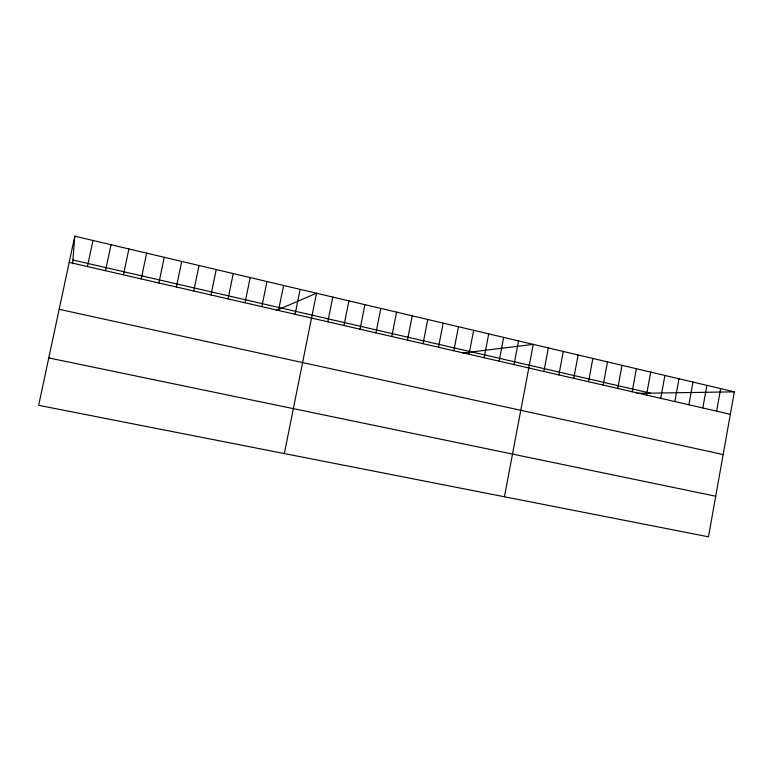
<?xml version="1.0" encoding="UTF-8"?>
<svg xmlns="http://www.w3.org/2000/svg" width="773" height="773" viewBox="0 0 773 773"><rect width="100%" height="100%" fill="white"/><g stroke="black" fill="none" stroke-linecap="round" stroke-linejoin="round"><path stroke-width="1.16" d="M72.643 263.728L74.788 236.18L734.35 391.843L708.464 536.82L38.65 405.332L74.788 236.18M716.619 411.149L720.658 388.606M674.868 401.554L679.003 378.78M688.888 404.781L692.985 382.084M702.802 407.98L706.88 385.36M646.518 395.042L650.711 372.103M660.741 398.308L664.906 375.456M617.743 388.433L622.004 365.329M632.179 391.747L636.411 368.731M573.769 378.326L578.127 354.971M588.533 381.717L592.862 358.45M603.191 385.08L607.491 361.899M543.902 371.455L548.328 347.937M558.889 374.905L563.285 351.473M514.026 364.595L518.519 340.903M504.431 496.768L533.254 344.381L462.911 353.029M484.149 357.725L488.72 333.868M499.136 361.175L503.677 337.405M453.828 350.758L458.466 326.728M469.047 354.256L473.646 330.313M423.044 343.685L427.749 319.481M438.494 347.232L443.171 323.124M391.785 336.497L396.578 312.128M407.477 340.101L412.222 315.819M360.054 329.211L364.914 304.649M375.978 332.863L380.809 308.408M327.82 321.8L332.767 297.064M343.995 325.52L348.903 300.871M295.093 314.282L300.117 289.363M284.329 453.558L316.505 293.228L276.212 310.485M261.844 306.639L266.946 281.536M278.531 310.475L283.594 285.459M228.064 298.871L233.253 273.584M245.022 302.774L250.172 277.575M193.752 290.986L199.028 265.506M210.981 294.948L216.208 269.555M158.88 282.976L164.243 257.293M176.389 286.996L181.703 261.419M123.438 274.83L128.898 248.954M141.237 278.918L146.638 253.138M87.426 266.55L92.973 240.471M105.505 270.705L111.003 244.732M637 393.36L734.35 391.843M48.776 357.928L715.711 496.218M59.163 309.316L723.151 454.563M72.933 260.008L650.441 393.148M69.193 262.366L730.34 414.309"/></g></svg>
